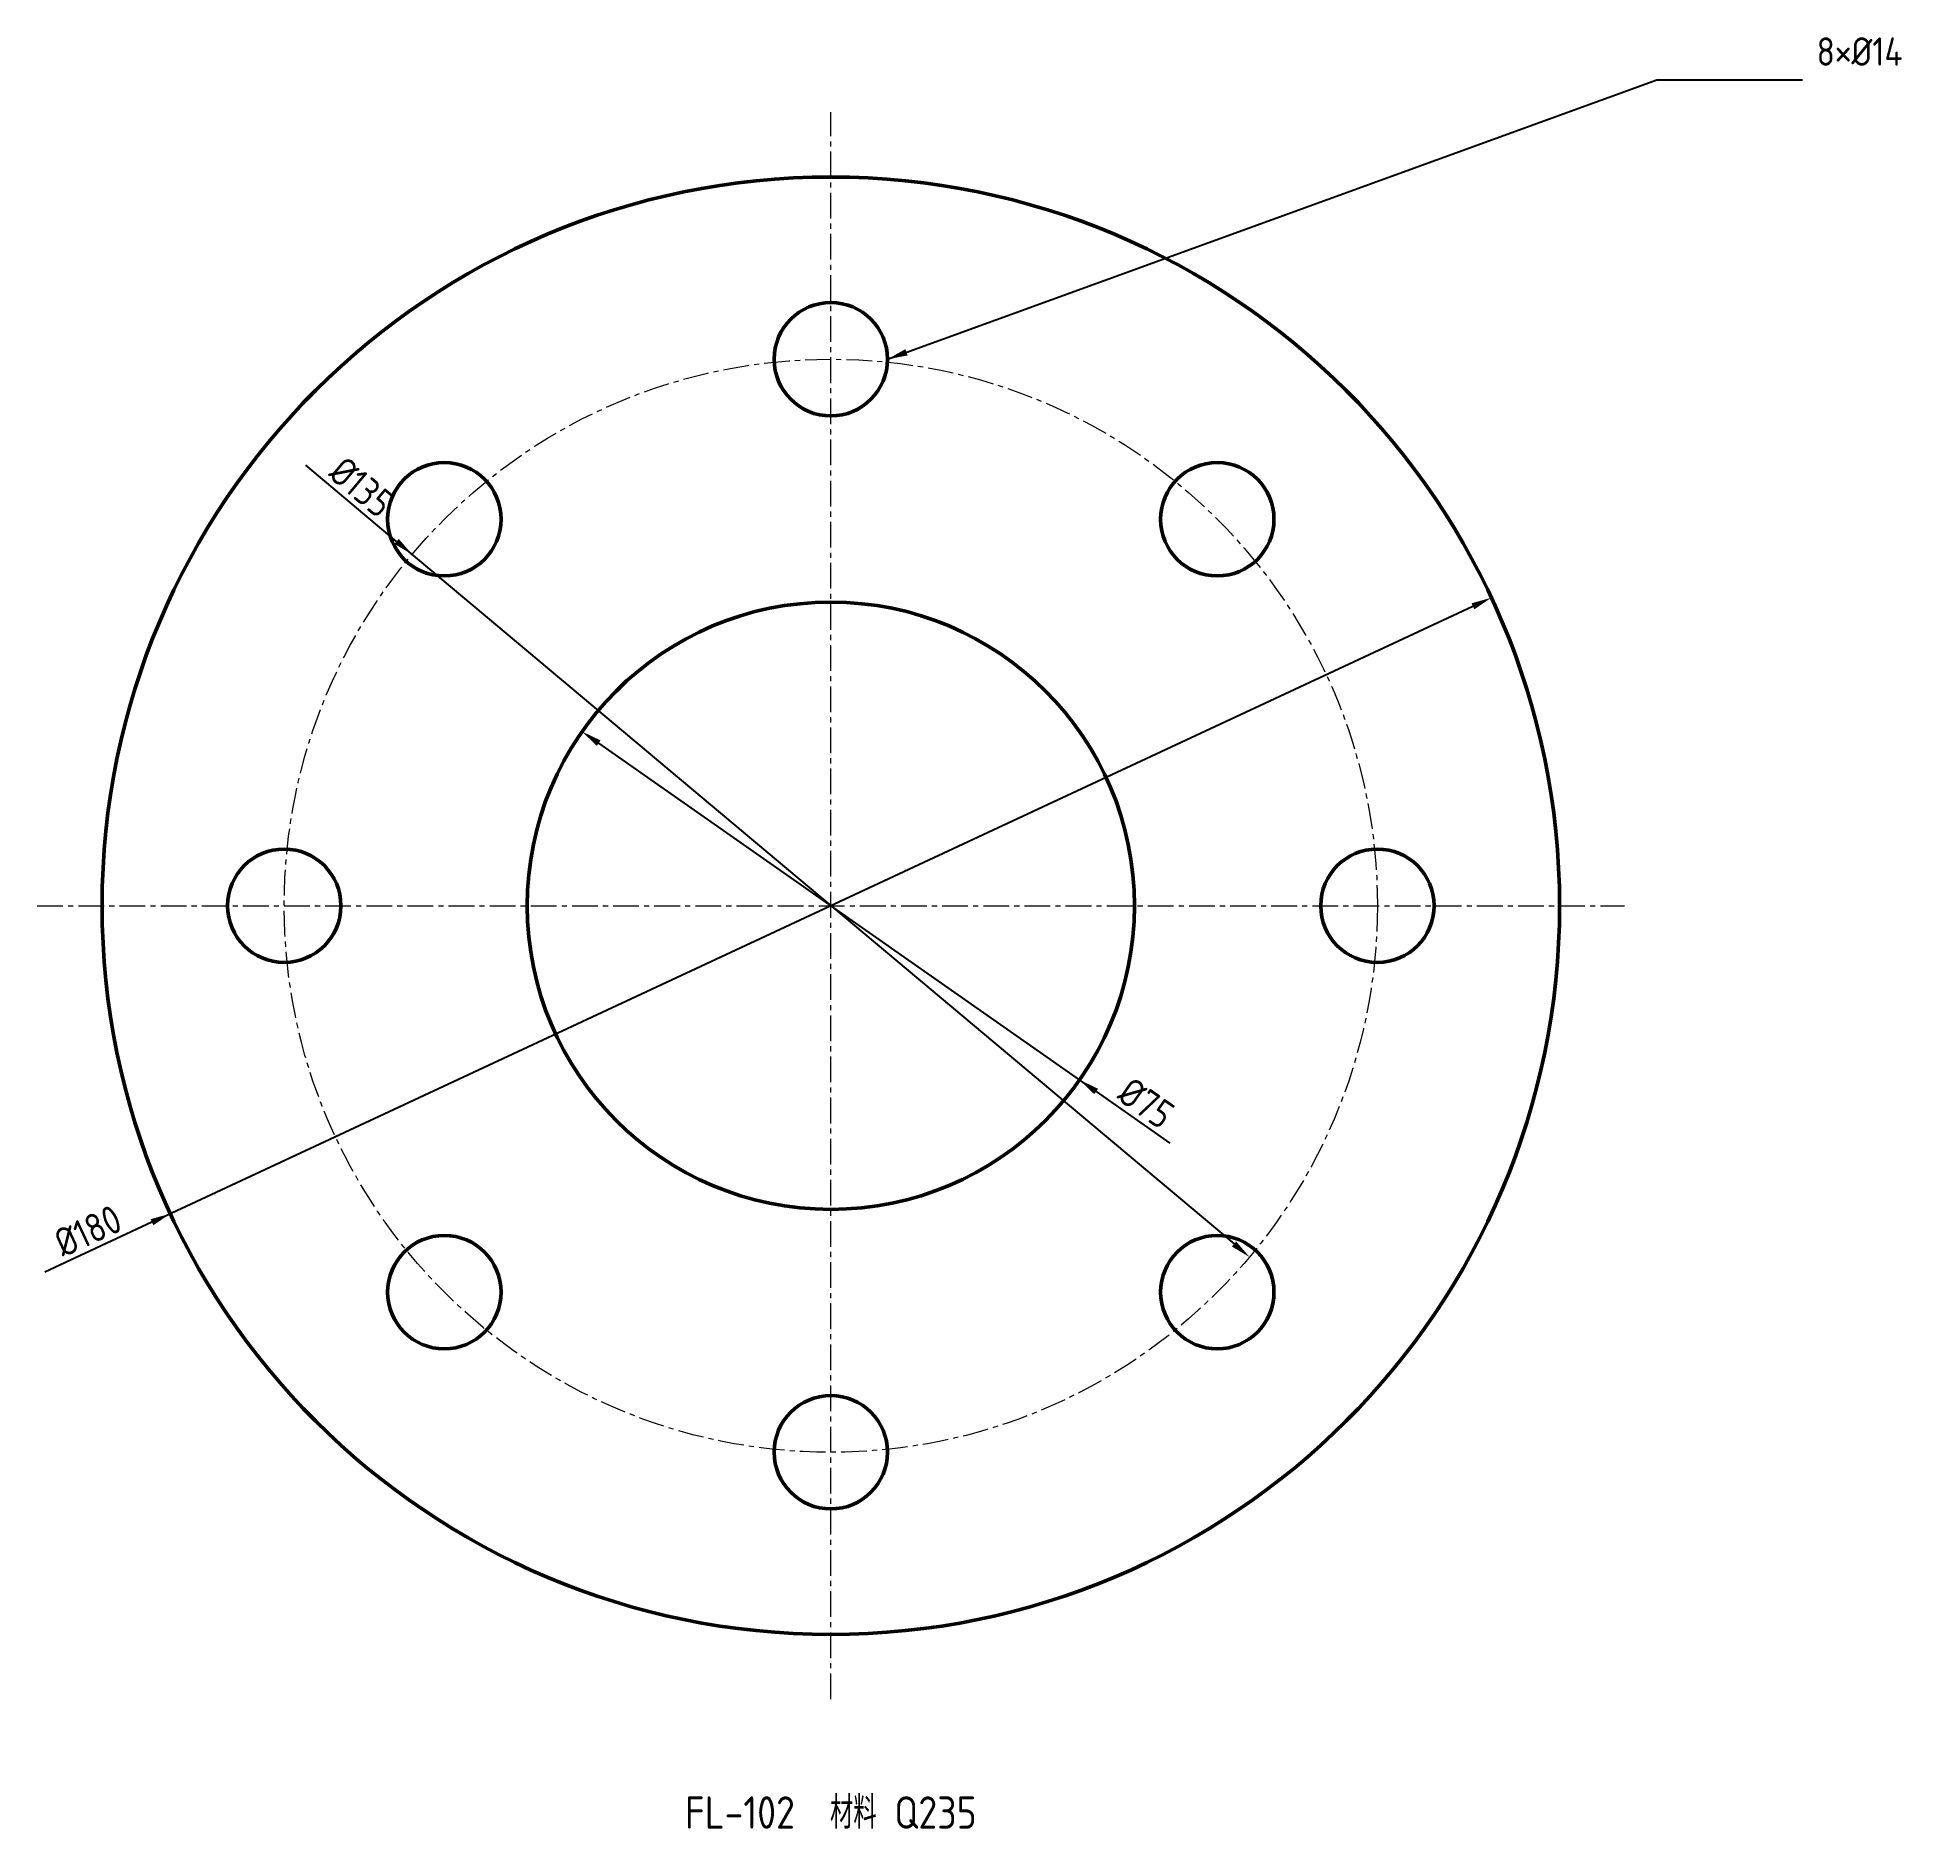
# Model space of a CAD drawing. Header units: millimetres. Extents: x -98 to 132, y -114 to 107.
import ezdxf
from ezdxf.enums import TextEntityAlignment as Align

# ---------------------------------------------------------------- set-up
doc = ezdxf.new("R2010")
doc.units = ezdxf.units.MM
doc.linetypes.add('CENTER', pattern=[5.08, 3.175, -0.635, 0.635, -0.635])
for name, color, linetype, lineweight in [('CENTER', 1, 'CENTER', 18), ('DIM', 3, 'Continuous', 18), ('HOLES', 7, 'Continuous', 50), ('OUTLINE', 7, 'Continuous', 50), ('TEXT', 7, 'Continuous', 25)]:
    doc.layers.add(name, color=color, linetype=linetype, lineweight=lineweight)
doc.styles.get("Standard").update_dxf_attribs({"font": 'gbenor.shx', "bigfont": 'gbcbig.shx'})
doc.dimstyles.new('AGENTCAD', dxfattribs={"dimtxt": 3.5, "dimasz": 2.5, "dimexe": 1.25, "dimexo": 0.625, "dimtad": 1, "dimdsep": 46, "dimtxsty": 'Standard', "dimcen": 2.5, "dimazin": 3, "dimtfac": 1, "dimtmove": 0, "dimatfit": 3})

msp = doc.modelspace()

# ---------------------------------------------------------------- linework, layer by layer
at = {"layer": 'CENTER', "linetype": 'CENTER'}
for p, q in [((0, -98), (0, 98)), ((-98, 0), (98, 0))]:
    msp.add_line(p, q, dxfattribs=at)
msp.add_circle((0, 0), 67.5, dxfattribs=at)
at = {"layer": 'HOLES'}
for centre, radius in [((0, 67.5), 7), ((-47.73, 47.73), 7), ((47.73, 47.73), 7), ((0, 0), 37.5), ((-67.5, 0), 7), ((67.5, 0), 7), ((-47.73, -47.73), 7), ((47.73, -47.73), 7), ((0, -67.5), 7)]:
    msp.add_circle(centre, radius, dxfattribs=at)
at = {"layer": 'OUTLINE'}
msp.add_circle((0, 0), 90, dxfattribs=at)

# ---------------------------------------------------------------- texts
at = {"layer": 'DIM', "insert": (121.75, 103.75), "char_height": 3.5, "attachment_point": 7}
msp.add_mtext('8×Ø14', dxfattribs=at)
at = {"layer": 'TEXT'}
msp.add_text('FL-102  材料 Q235', height=4, dxfattribs=at).set_placement((0, -114), align=Align.CENTER)

# ---------------------------------------------------------------- dimensions: what is measured, and where the dimension line sits
at = {"layer": 'DIM'}
for p1, p2 in [((51.708, -43.388), (-51.708, 43.388)), ((81.568, 38.036), (-81.568, -38.036)), ((-30.718, 21.509), (30.718, -21.509))]:
    msp.add_diameter_dim_2p(p1=p1, p2=p2, dimstyle='AGENTCAD', override={"dimtxt": 3.5}, dxfattribs=at).render()

# ---------------------------------------------------------------- leaders
msp.add_leader([(7, 67.5), (102, 102), (120, 102)], dimstyle='AGENTCAD', dxfattribs=at)

doc.saveas('drawing.dxf')
